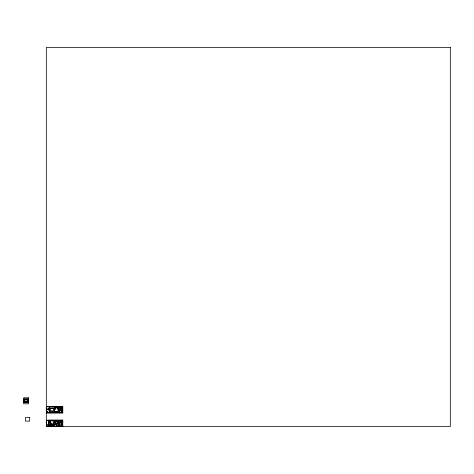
<?xml version="1.0" encoding="UTF-8"?>
<svg xmlns="http://www.w3.org/2000/svg" width="474" height="474" viewBox="0 0 474 474"><rect width="100%" height="100%" fill="white"/><g stroke="black" fill="none" stroke-linecap="round" stroke-linejoin="round"><path stroke-width="0.71" d="M50.102 420.325L51.672 420.628L51.672 420.325M62.177 410.49L62.272 409.169L62.272 410.259M57.65 421.374L58.551 420.325L58.557 426.31M57.911 407.723L58.812 406.739L58.812 412.724M56.525 412.072L57.33 412.475L57.834 412.072L56.525 412.072L56.525 412.724M62.047 421.7L61.922 420.924L62.177 422.121M51.891 425.705L50.665 425.741M50.576 425.8C52.97 425.492 48.472 425.96 50.866 425.652M49.889 425.919L51.707 425.942M28.476 398.984L23.83 398.984L23.83 402.61M28.345 399.114L23.961 399.114L23.961 402.479M24.488 399.706L27.693 399.706M24.488 401.893L27.628 401.887M23.83 402.479L28.215 402.479L28.215 399.114M23.7 402.61L28.345 402.61L28.345 398.984M46.328 406.479L62.805 406.479L62.805 412.984L46.328 412.984M46.328 406.739L62.544 406.739L62.544 412.984M62.544 407.658L60.316 407.658L60.316 406.739L60.251 407.397L59.333 407.397L59.333 406.745M54.575 407.723L58.812 407.723M57.846 407.8L55.689 407.8L55.689 409.098M54.314 407.918L49.669 407.918L49.669 411.545L54.314 411.545M54.575 408.179L55.624 408.179M57.911 408.179L58.812 408.179M62.544 408.469L60.068 408.469L60.068 410.573L62.544 410.573M54.575 408.635L55.624 408.635M57.911 408.635L58.812 408.635M49.272 409.098L46.588 409.098L46.588 406.739M54.314 409.098L55.624 409.098L55.624 406.739M57.911 409.098L58.817 409.098M49.219 409.169L49.272 407.93A1.244 1.244 0 0 0 48.034 409.169M49.272 409.358L46.328 409.358L46.393 412.724L62.544 412.724M49.278 409.868L48.881 409.868L48.881 410.52L49.278 410.52M62.189 409.951L62.171 408.926M58.812 410.366L57.899 410.366L57.911 406.739M62.544 411.082L61.893 411.106L61.893 412.724M46.393 411.402L47.637 411.402L47.637 412.712M54.575 411.805L57.834 411.805L57.834 412.724M49.468 412.664L50.777 412.724M46.328 420.26L48.555 420.26M62.544 420.325L46.393 420.325L46.393 426.31L62.805 426.31M62.55 420.835L59.813 420.835L59.813 422.944L62.55 422.944M48.899 421.297L49.521 421.208M49.118 421.386L49.521 421.386M54.314 421.309L58.551 421.374M54.314 421.765L55.357 421.765M57.65 421.83L58.551 421.83M49.13 422.061L49.563 422.061M54.314 422.221L55.357 422.221M57.65 422.293L58.551 422.293M48.621 422.399L48.621 425.569M54.314 422.684L55.422 422.684M57.65 422.749L58.551 422.749M48.941 422.909L49.563 422.772L49.118 422.731L49.077 421.339M54.054 422.944L53.135 422.944L53.135 420.325M54.314 423.14L57.579 423.14L57.579 421.386M54.054 423.27L58.551 423.205M62.544 423.454L61.893 423.454L61.893 424.894L62.55 424.894M49.871 423.91L51.974 423.91M57.081 426.31L57.081 424.473L52.928 424.42L54.131 424.473M54.054 424.603L53.266 424.603L53.266 426.31M54.314 424.627L56.927 424.633M58.746 424.615L60.056 424.674L58.551 424.674M49.871 424.846L51.974 424.846M62.544 425.522L58.859 425.522L58.859 426.31M50.789 425.646L50.143 425.735M56.886 425.682L56.927 425.682A1.049 1.049 0 0 1 55.885 424.633L55.885 424.473M49.871 425.83L49.361 425.83L49.361 426.31M51.862 425.842L49.894 425.889M51.974 425.83L52.484 425.83L52.484 426.31M50.665 425.942L51.109 425.848M49.871 425.972L51.974 425.972M49.871 426.227L51.974 426.227M46.328 426.375L48.555 426.375M62.278 409.702L62.177 410.105M55.624 407.723L54.575 406.739L54.575 412.724M55.357 421.309L54.314 420.325L54.314 426.31M62.805 426.57L62.805 420.065L48.555 420.065L48.555 426.57M62.544 420.065L62.544 426.57M62.467 410.573L62.367 408.529M62.467 420.835L62.467 422.944M62.272 409.08L62.177 409.506M62.213 420.835L62.213 422.944M62.171 410.105L62.171 410.472M62.177 421.078L62.153 422.921L62.076 420.971M62.064 407.658L62.064 408.469M62.064 410.573L62.064 411.082M62.07 420.325L62.07 420.835M62.07 422.944L62.07 423.454M61.922 420.924L61.97 422.666M61.342 408.469L61.342 410.573M61.087 420.835L61.087 422.944M60.405 408.469L60.405 410.573M60.151 420.835L60.151 422.944M60.186 425.522L60.151 426.31M59.078 406.739L59.078 412.724M59.007 412.724L60.316 412.724A1.309 1.309 0 0 0 59.007 411.414M58.817 420.325L58.817 426.31M57.65 420.325L57.65 423.205M57.455 406.739L57.455 407.723M57.194 420.325L57.194 421.309M56.993 406.739L56.993 407.723M56.927 424.473L56.927 426.31M56.661 411.805L56.661 412.724M56.732 420.325L56.732 421.309M56.536 406.739L56.536 407.723M56.276 420.325L56.276 421.309M56.08 406.739L56.08 407.723M55.819 420.325L55.819 421.309M55.422 421.386L55.422 423.14M55.357 420.325L55.357 423.14M54.314 406.739L54.314 412.724M54.054 420.325L54.054 426.31M52.715 412.724L51.666 412.724M51.974 420.325L51.974 420.853L49.871 420.853L49.871 420.325M51.974 426.31L51.974 423.578L49.871 423.578L49.871 426.31M49.687 421.427L49.687 421.931M49.687 422.186L49.687 422.695M49.539 406.739L49.468 412.724M49.272 406.739L49.272 412.724M49.029 421.339L49.029 422.784M48.816 420.325L48.816 426.31M47.246 411.402L47.246 412.712M46.855 411.402L46.855 412.712M46.565 409.358L46.565 412.724M52.928 424.473A1.203 1.203 0 0 1 54.131 423.27M58.746 423.365A1.309 1.309 0 0 1 60.056 424.674M50.256 420.497L51.524 420.539L50.256 420.497M52.596 425.451C53.355 426.428 53.171 424.402 52.596 425.433M61.265 411.989L61.81 412.024L61.265 411.971M61.265 424.129L61.816 424.165L61.265 424.129M62.272 408.689L62.171 409.471L62.272 408.689M46.588 407.267L46.328 408.049L46.588 407.267M62.017 422.719L61.916 421.937L62.017 422.719M62.041 422.239L61.916 421.457L62.041 422.239M450.3 47.43L46.328 47.43L46.328 426.57L450.3 426.57L450.3 47.43M28.476 397.81L23.7 397.805L23.7 403.789L28.476 403.783L28.476 397.805M27.693 399.641L24.488 399.641L24.488 401.958L27.693 401.958L27.693 399.641M27.427 399.902L24.749 399.902L24.749 401.697L27.427 401.697L27.427 399.902M53.461 408.635L50.386 408.635L50.386 410.822L53.461 410.822L53.461 408.635M55.488 412.019L54.765 412.019L54.765 412.487L55.488 412.487L55.488 412.019M57.638 411.983L56.856 412.007L56.856 412.534L57.638 412.534L57.638 411.983M29.72 417.464L25.483 417.464L25.483 421.09L29.72 421.09L29.72 417.464M50.748 421.505L50.09 421.505L50.09 422.684L50.748 422.684L50.748 421.505M48.265 424.378L46.695 424.378L46.695 425.427L48.265 425.427L48.265 424.378"/></g></svg>
